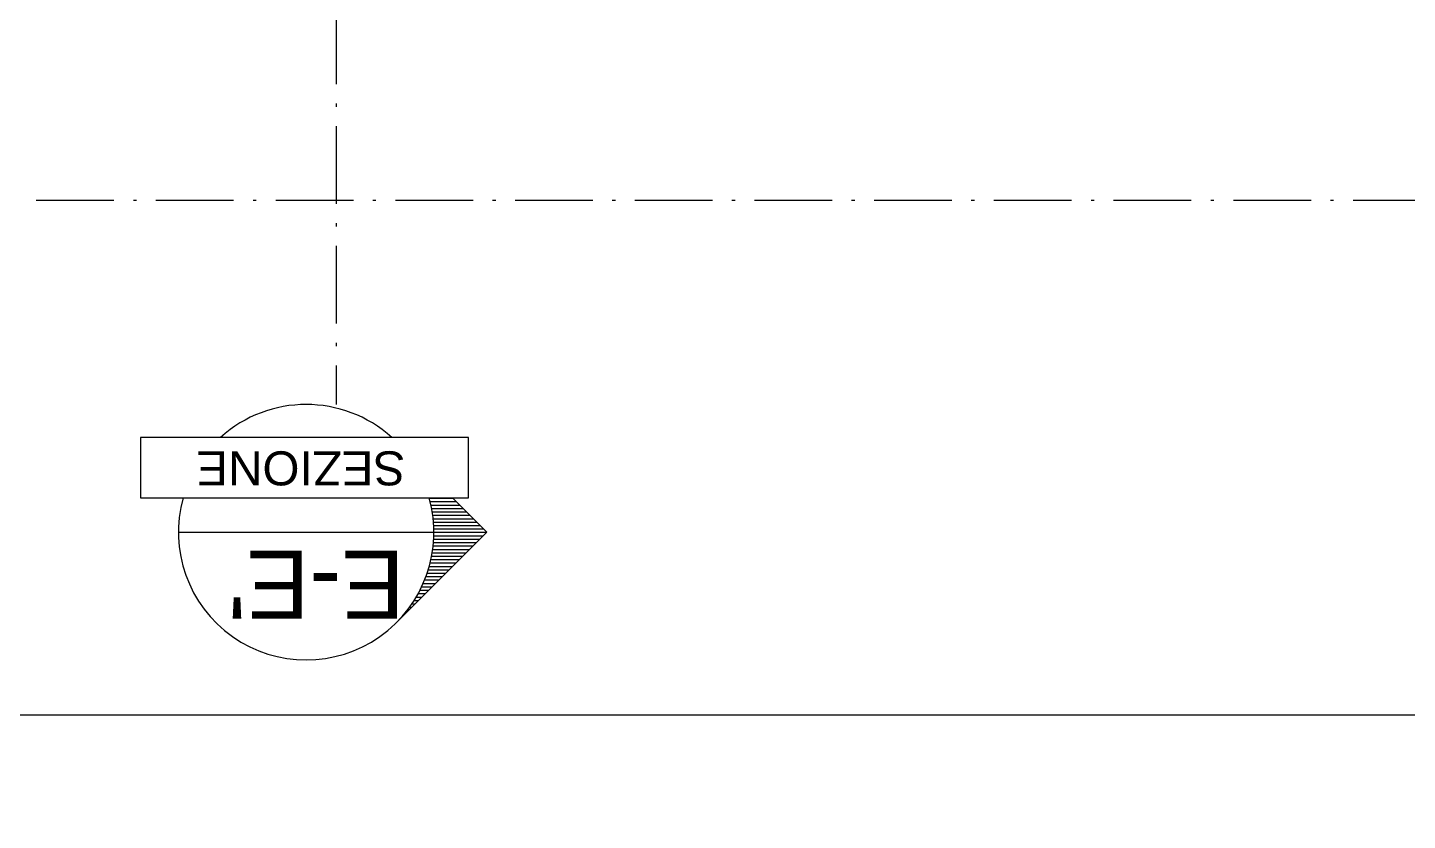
# Model space of a CAD drawing. Header units: millimetres. Extents: x -853320 to 19484, y -510814 to 9708.
# Drawn here: x 11491 to 13624, y 869 to 2094 of the extents above; entities that cross this region are included whole.
import ezdxf
from ezdxf import colors
from ezdxf.entities.mleader import LeaderData, LeaderLine
from ezdxf.enums import TextEntityAlignment as Align
from ezdxf.math import Vec2, Vec3

# ---------------------------------------------------------------- set-up
doc = ezdxf.new("R2010")
doc.units = ezdxf.units.MM
doc.linetypes.add('CONTINUA', pattern=[0])
doc.linetypes.add('DASHDOT', pattern=[18.5, 12, -3, 0.5, -3])
for name, color, linetype, lineweight in [('F_ARREDI', 7, 'Continuous', 5), ('F_ELETTRODOMESTICI', 40, 'Continuous', 5), ('F_Sezioni', 5, 'Continuous', 9)]:
    doc.layers.add(name, color=color, linetype=linetype, lineweight=lineweight)
doc.layers.add('F_Testi', color=7, linetype='Continuous', lineweight=5, true_color=0x136734)
doc.styles.add('ARIAL', font='arial.ttf')
doc.styles.add('DANZI-DIDASCALIE', font='Yu Gothic UI Light.ttf', dxfattribs={"height": 30})

# ---------------------------------------------------------------- blocks, each defined once
blk = doc.blocks.new('_Dot')
at = {"color": 0, "linetype": 'ByBlock', "lineweight": -2}
blk.add_line((-0.5, 0), (-1, 0), dxfattribs=at)
at = {"color": 0, "linetype": 'ByBlock', "const_width": 0.5}
blk.add_lwpolyline([(-0.25, 0, 1), (0.25, 0, 1)], format="xyb", close=True, dxfattribs=at)
blk = doc.blocks.new('*X61')
at = {"color": 0}
for p, q in [((14.5583, 15.15), (14.5646, 15.15)), ((14.5683, 15.16), (14.5722, 15.16)), ((14.5783, 15.17), (14.5803, 15.17)), ((14.5883, 15.18), (14.589, 15.18)), ((14.5183, 15.11), (14.5391, 15.11)), ((14.5283, 15.12), (14.5448, 15.12)), ((14.5383, 15.13), (14.5509, 15.13)), ((14.5483, 15.14), (14.5575, 15.14)), ((14.4783, 15.07), (14.52, 15.07)), ((14.4883, 15.08), (14.5242, 15.08)), ((14.4983, 15.09), (14.5288, 15.09)), ((14.5083, 15.1), (14.5337, 15.1)), ((14.4383, 15.03), (14.5063, 15.03)), ((14.4483, 15.04), (14.5092, 15.04)), ((14.4583, 15.05), (14.5125, 15.05)), ((14.4683, 15.06), (14.5161, 15.06)), ((14.3983, 14.99), (14.4974, 14.99)), ((14.4083, 15), (14.4992, 15)), ((14.4183, 15.01), (14.5012, 15.01)), ((14.4283, 15.02), (14.5036, 15.02)), ((14.3583, 14.95), (14.4929, 14.95)), ((14.3683, 14.96), (14.4936, 14.96)), ((14.3783, 14.97), (14.4946, 14.97)), ((14.3883, 14.98), (14.4959, 14.98)), ((14.3383, 14.93), (14.4923, 14.93)), ((14.3457, 14.92), (14.4924, 14.92)), ((14.3483, 14.94), (14.4925, 14.94)), ((14.3557, 14.91), (14.4928, 14.91)), ((14.3657, 14.9), (14.4934, 14.9)), ((14.3757, 14.89), (14.4943, 14.89)), ((14.3857, 14.88), (14.4955, 14.88)), ((14.3957, 14.87), (14.497, 14.87)), ((14.4057, 14.86), (14.4987, 14.86)), ((14.4157, 14.85), (14.5007, 14.85)), ((14.4257, 14.84), (14.503, 14.84)), ((14.4357, 14.83), (14.5055, 14.83))]:
    blk.add_line(p, q, dxfattribs=at)
blk = doc.blocks.new('BAGNO-LAVANDERIA_pianta_sol.B')
at = {"layer": 'F_ELETTRODOMESTICI', "color": 5, "ltscale": 5}
ml = blk.add_multileader_mtext('Standard', dxfattribs=at)
ml.set_content('{\\fYu Gothic UI Light|b0|i0|c128|p34;BASAMENTO c/cassetto} ditta MIELE art.WTS 610', color=5, style='DANZI-DIDASCALIE')
ml.set_leader_properties(color=256, linetype='ByLayer', lineweight=-1)
ml.set_arrow_properties(name='DOT')
ml.build(insert=Vec2(0, 0))
ml.multileader.update_dxf_attribs({"arrow_head_size": 5, "scale": 5})
ctx = ml.context
ctx.base_point, ctx.scale, ctx.char_height, ctx.arrow_head_size, ctx.landing_gap_size, ctx.plane_origin, ctx.plane_x_axis, ctx.plane_y_axis = Vec3(865729, 518190.6), 5, 25, 5, 10, Vec3(865692, 518253.3), Vec3(0, -1), Vec3(1, 0)
notes = []
notes.append((ctx, [(0, (0, 0, 0), (0, 0), (1, 0), 1, [])]))
ctx.mtext.insert, ctx.mtext.text_direction, ctx.mtext.rotation, ctx.mtext.width, ctx.mtext.flow_direction = Vec3(865741.7, 518180.6), Vec3(0, -1), 4.712389, 471.574, 5
ml = blk.add_multileader_mtext('Standard', dxfattribs=at)
ml.set_content('{\\fYu Gothic UI Light|b0|i0|c128|p34;LAVASCIUGA} ditta MIELE art.WTD165 WPM 8/5kg', color=5, style='DANZI-DIDASCALIE')
ml.set_leader_properties(color=256, linetype='ByLayer', lineweight=-1)
ml.set_arrow_properties(name='DOT')
ml.build(insert=Vec2(0, 0))
ml.multileader.update_dxf_attribs({"arrow_head_size": 5, "scale": 5})
ctx = ml.context
ctx.base_point, ctx.scale, ctx.char_height, ctx.arrow_head_size, ctx.landing_gap_size, ctx.plane_origin, ctx.plane_x_axis, ctx.plane_y_axis = Vec3(865852.8, 518185.3), 5, 25, 5, 10, Vec3(865819.8, 518247.9), Vec3(0, -1), Vec3(1, 0)
notes.append((ctx, [(0, (0, 0, 0), (0, 0), (1, 0), 1, [])]))
ctx.mtext.insert, ctx.mtext.text_direction, ctx.mtext.rotation, ctx.mtext.width, ctx.mtext.flow_direction = Vec3(865869.5, 518175.3), Vec3(0, -1), 4.712389, 377.017, 5
for ctx, leaders in notes:
    for number, flags, end, landing, length, lines in leaders:
        leader = LeaderData()
        leader.index, (leader.has_last_leader_line, leader.has_dogleg_vector, leader.attachment_direction) = number, flags
        leader.last_leader_point, leader.dogleg_vector, leader.dogleg_length = Vec3(end), Vec3(landing), length
        for number, points, colour, breaks in lines:
            line = LeaderLine()
            line.index, line.vertices, line.color, line.breaks = number, Vec3.list(points), colors.encode_raw_color(colour), breaks
            leader.lines.append(line)
        ctx.leaders.append(leader)

msp = doc.modelspace()

# ---------------------------------------------------------------- linework, layer by layer
at = {"layer": 'F_Sezioni', "color": 2, "linetype": 'CONTINUA', "lineweight": 15}
for p, q in [((12200.99, 1314.336), (12147.812, 1367.513)), ((11724.333, 1314.336), (12119.208, 1314.336)), ((12200.99, 1314.336), (12061.38, 1174.726))]:
    msp.add_line(p, q, dxfattribs=at)
at = {"layer": 'F_Sezioni', "color": 3, "linetype": 'DASHDOT', "lineweight": 15, "ltscale": 10}
for points in [[(12094.499, 8514.312), (12207.046, 8602.111), (11968.398, 8602.111), (11968.398, 1511.773)], [(1972.521, 1953.578), (1884.722, 2066.125), (1884.722, 1827.477), (16976.055, 1827.477)]]:
    msp.add_lwpolyline(points, dxfattribs=at)
at = {"layer": 'F_Sezioni', "color": 2}
msp.add_lwpolyline([(12172.819, 1367.513), (12172.819, 1460.993), (11665.529, 1460.993), (11665.529, 1367.513)], close=True, dxfattribs=at)
at = {"layer": 'F_Sezioni', "color": 2, "linetype": 'CONTINUA', "lineweight": 15}
for start, end in [(47.970836, 132.029164), (164.375074, 15.624926)]:
    msp.add_arc((11921.771, 1314.336), 197.438, start, end, dxfattribs=at)
at = {"layer": 'F_Testi'}
msp.add_lwpolyline([(1358.513, 9708.34), (17663.857, 9708.34), (17663.857, 1031.418), (1358.513, 1031.418)], close=True, dxfattribs=at)
msp.add_lwpolyline([(1358.513, 9708.34), (17663.857, 9708.34), (17663.857, 1031.418), (1358.513, 1031.418)], close=True, dxfattribs=at)

# ---------------------------------------------------------------- block references
at = {"layer": 'F_ARREDI', "color": 2, "lineweight": 5}
msp.add_blockref('BAGNO-LAVANDERIA_pianta_sol.B', (-853319.899, -510814.178), dxfattribs=at)
at = {"layer": 'F_Sezioni', "color": 2, "lineweight": 15, "extrusion": (0, 0, -1), "xscale": -526.5, "yscale": 526.5, "zscale": -526.5, "rotation": 180}
msp.add_blockref('*X61', (-19749.418, 9174.297), dxfattribs=at)

# ---------------------------------------------------------------- texts
at = {"layer": 'F_Sezioni', "color": 2, "linetype": 'CONTINUA', "lineweight": 15, "style": 'ARIAL'}
msp.add_attdef('SEZIONE', text='', height=52.65, rotation=180, dxfattribs=at).set_placement((11913.457, 1413.055), align=Align.MIDDLE)
at = {"layer": 'F_Testi', "linetype": 'Continuous', "style": 'ARIAL'}
msp.add_attdef("E-E'", text='', height=105.3, rotation=180, dxfattribs=at).set_placement((11937.495, 1233.072), align=Align.MIDDLE)

doc.saveas('drawing.dxf')
